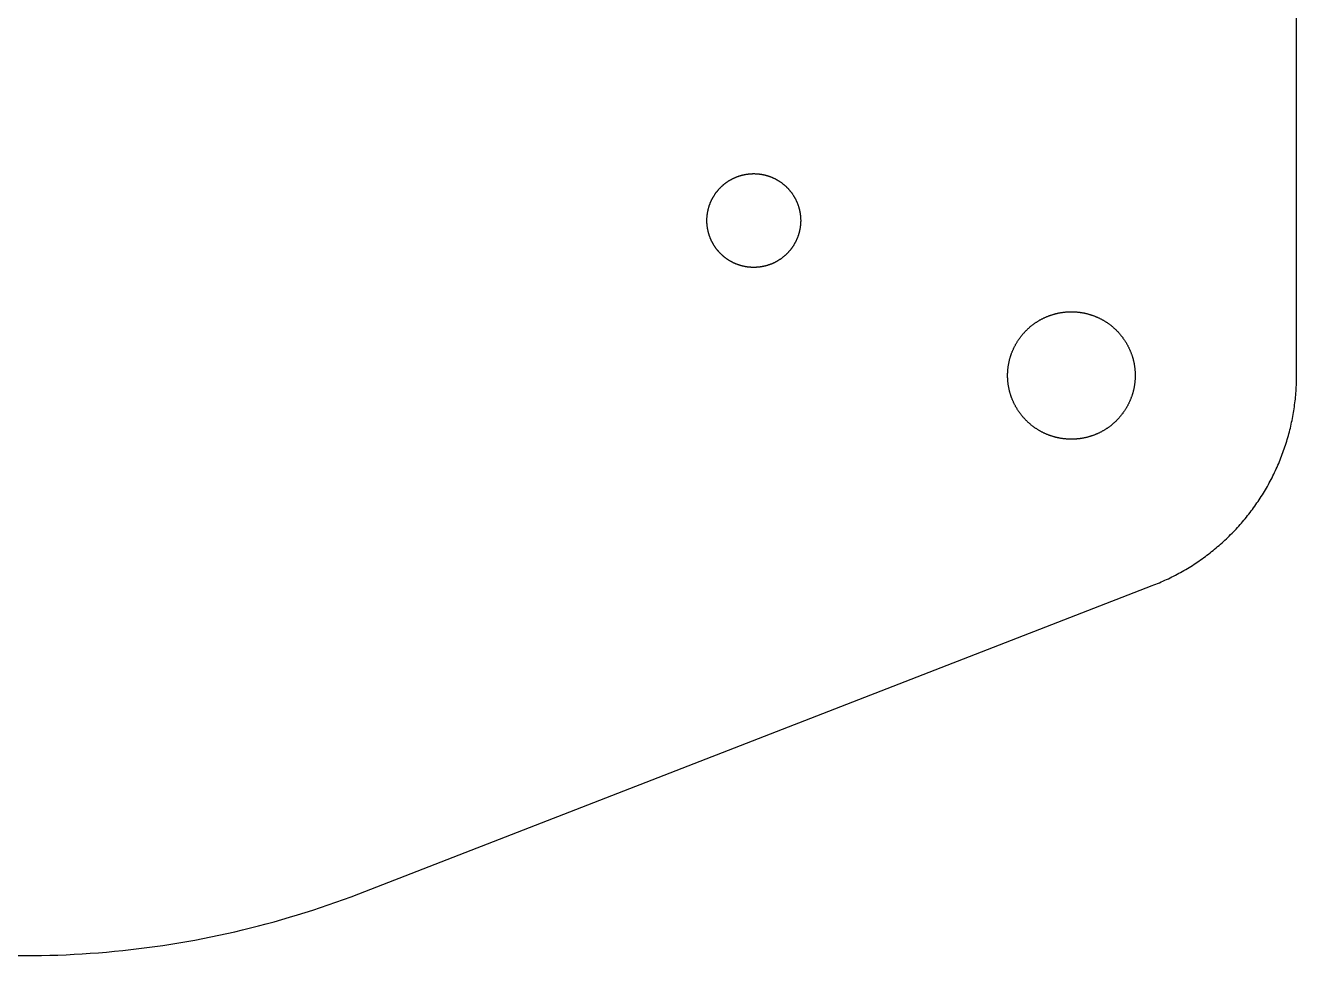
# Model space of a CAD drawing. Extents: x -85 to 85, y -62 to 62.
# Drawn here: x 0 to 84.7, y -62 to 0 of the extents above; entities that cross this region are included whole.
import ezdxf

# ---------------------------------------------------------------- set-up
doc = ezdxf.new("R2010")
doc.units = 0
doc.layers.get('0').update_dxf_attribs({"linetype": 'CONTINUOUS'})

msp = doc.modelspace()

# ---------------------------------------------------------------- linework, layer by layer
msp.add_lwpolyline([(-0.541, -61.9976), (0, -62), (0.541, -61.9976), (1.082, -61.9906), (1.623, -61.9788), (2.1638, -61.9622), (2.7044, -61.941), (3.2448, -61.915), (3.785, -61.8844), (4.3249, -61.849), (4.8645, -61.8089), (5.4037, -61.7641), (5.9424, -61.7146), (6.4808, -61.6604), (7.0186, -61.6015), (7.5559, -61.5379), (8.0926, -61.4696), (8.6287, -61.3966), (9.1642, -61.319), (9.6989, -61.2367), (10.233, -61.1497), (10.7662, -61.0581), (11.2986, -60.9618), (11.8302, -60.8609), (12.3608, -60.7553), (12.8905, -60.6452), (13.4193, -60.5304), (13.947, -60.4109), (14.4736, -60.2869), (14.9992, -60.1583), (15.5236, -60.0252), (16.0468, -59.8874), (16.5688, -59.7451), (17.0895, -59.5982), (17.609, -59.4468), (18.127, -59.2909), (18.6438, -59.1305), (19.1591, -58.9655), (19.6729, -58.7961), (20.1852, -58.6222), (20.696, -58.4438), (21.2052, -58.2609), (21.7129, -58.0737), (22.2188, -57.882), (75.0813, -37.3422), (75.2034, -37.2948), (75.325, -37.2462), (75.4462, -37.1967), (75.567, -37.146), (75.6873, -37.0943), (75.8071, -37.0416), (75.9265, -36.9878), (76.0454, -36.933), (76.1639, -36.8771), (76.2818, -36.8202), (76.3993, -36.7623), (76.5162, -36.7034), (76.6326, -36.6434), (76.7485, -36.5825), (76.8638, -36.5205), (76.9787, -36.4575), (77.0929, -36.3935), (77.2066, -36.3285), (77.3197, -36.2626), (77.4322, -36.1956), (77.5442, -36.1277), (77.6555, -36.0588), (77.7663, -35.9889), (77.8764, -35.918), (77.9859, -35.8463), (78.0948, -35.7735), (78.2031, -35.6998), (78.3106, -35.6252), (78.4176, -35.5496), (78.5239, -35.4731), (78.6295, -35.3957), (78.7344, -35.3173), (78.8386, -35.238), (78.9422, -35.1579), (79.045, -35.0768), (79.1471, -34.9948), (79.2485, -34.912), (79.3492, -34.8283), (79.4491, -34.7436), (79.5483, -34.6582), (79.6468, -34.5718), (79.7445, -34.4846), (79.8414, -34.3966), (79.9376, -34.3077), (80.033, -34.218), (80.1275, -34.1274), (80.2213, -34.0361), (80.3143, -33.9439), (80.4065, -33.8509), (80.4979, -33.7571), (80.5885, -33.6625), (80.6782, -33.5671), (80.7671, -33.4709), (80.8551, -33.374), (80.9423, -33.2763), (81.0287, -33.1779), (81.1141, -33.0787), (81.1987, -32.9787), (81.2825, -32.878), (81.3653, -32.7766), (81.4473, -32.6745), (81.5284, -32.5717), (81.6085, -32.4681), (81.6878, -32.3639), (81.7661, -32.259), (81.8436, -32.1534), (81.9201, -32.0471), (81.9956, -31.9402), (82.0703, -31.8326), (82.144, -31.7243), (82.2167, -31.6155), (82.2885, -31.5059), (82.3594, -31.3958), (82.4292, -31.2851), (82.4982, -31.1737), (82.5661, -31.0618), (82.633, -30.9492), (82.699, -30.8361), (82.764, -30.7224), (82.828, -30.6082), (82.891, -30.4934), (82.9529, -30.378), (83.0139, -30.2621), (83.0739, -30.1457), (83.1328, -30.0288), (83.1907, -29.9113), (83.2476, -29.7934), (83.3035, -29.675), (83.3583, -29.556), (83.4121, -29.4366), (83.4648, -29.3168), (83.5165, -29.1965), (83.5671, -29.0757), (83.6167, -28.9545), (83.6652, -28.8329), (83.7127, -28.7108), (83.7591, -28.5884), (83.8044, -28.4655), (83.8487, -28.3423), (83.8918, -28.2187), (83.9339, -28.0947), (83.9749, -27.9703), (84.0149, -27.8456), (84.0537, -27.7205), (84.0914, -27.5951), (84.1281, -27.4694), (84.1636, -27.3434), (84.1981, -27.2171), (84.2314, -27.0904), (84.2636, -26.9635), (84.2948, -26.8363), (84.3248, -26.7088), (84.3537, -26.5811), (84.3815, -26.4532), (84.4081, -26.325), (84.4337, -26.1965), (84.4581, -26.0679), (84.4814, -25.939), (84.5036, -25.81), (84.5246, -25.6807), (84.5445, -25.5513), (84.5633, -25.4217), (84.581, -25.292), (84.5975, -25.1621), (84.6129, -25.032), (84.6272, -24.9018), (84.6403, -24.7716), (84.6523, -24.6412), (84.6631, -24.5107), (84.6728, -24.3801), (84.6814, -24.2494), (84.6888, -24.1187), (84.6951, -23.9879), (84.7002, -23.857), (84.7042, -23.7261), (84.7071, -23.5952), (84.7088, -23.4643), (84.7094, -23.3333), (84.7094, 23.3333)])
for points in [[(48.5105, -16.1305), (48.4832, -16.1302), (48.456, -16.1296), (48.4287, -16.1288), (48.4015, -16.1277), (48.3742, -16.1264), (48.347, -16.1248), (48.3198, -16.123), (48.2926, -16.121), (48.2654, -16.1188), (48.2383, -16.1163), (48.2111, -16.1135), (48.184, -16.1106), (48.1569, -16.1074), (48.1299, -16.1039), (48.1029, -16.1002), (48.0759, -16.0963), (48.0489, -16.0922), (48.022, -16.0878), (47.9951, -16.0832), (47.9683, -16.0783), (47.9415, -16.0732), (47.9147, -16.0679), (47.888, -16.0624), (47.8614, -16.0566), (47.8348, -16.0506), (47.8083, -16.0443), (47.7818, -16.0378), (47.7553, -16.0311), (47.729, -16.0242), (47.7027, -16.017), (47.6764, -16.0096), (47.6502, -16.002), (47.6241, -15.9941), (47.5981, -15.986), (47.5721, -15.9777), (47.5462, -15.9692), (47.5204, -15.9604), (47.4946, -15.9514), (47.469, -15.9422), (47.4434, -15.9328), (47.4179, -15.9231), (47.3925, -15.9132), (47.3671, -15.9031), (47.3419, -15.8928), (47.3167, -15.8822), (47.2917, -15.8715), (47.2667, -15.8605), (47.2419, -15.8493), (47.2171, -15.8379), (47.1924, -15.8262), (47.1679, -15.8144), (47.1434, -15.8023), (47.1191, -15.7901), (47.0948, -15.7776), (47.0707, -15.7649), (47.0467, -15.752), (47.0227, -15.7388), (46.9989, -15.7255), (46.9753, -15.712), (46.9517, -15.6982), (46.9283, -15.6843), (46.905, -15.6702), (46.8818, -15.6558), (46.8587, -15.6413), (46.8358, -15.6265), (46.813, -15.6116), (46.7903, -15.5964), (46.7678, -15.5811), (46.7453, -15.5655), (46.7231, -15.5498), (46.7009, -15.5338), (46.679, -15.5177), (46.6571, -15.5014), (46.6354, -15.4849), (46.6138, -15.4682), (46.5924, -15.4513), (46.5711, -15.4342), (46.55, -15.417), (46.5291, -15.3995), (46.5082, -15.3819), (46.4876, -15.3641), (46.4671, -15.3461), (46.4467, -15.328), (46.4266, -15.3096), (46.4065, -15.2911), (46.3867, -15.2725), (46.367, -15.2536), (46.3474, -15.2346), (46.3281, -15.2154), (46.3089, -15.196), (46.2898, -15.1765), (46.271, -15.1568), (46.2523, -15.1369), (46.2338, -15.1169), (46.2154, -15.0967), (46.1973, -15.0763), (46.1793, -15.0558), (46.1615, -15.0352), (46.1439, -15.0144), (46.1264, -14.9934), (46.1092, -14.9723), (46.0921, -14.951), (46.0752, -14.9296), (46.0585, -14.908), (46.042, -14.8863), (46.0257, -14.8645), (46.0096, -14.8425), (45.9937, -14.8204), (45.9779, -14.7981), (45.9624, -14.7757), (45.947, -14.7531), (45.9319, -14.7305), (45.9169, -14.7077), (45.9022, -14.6847), (45.8876, -14.6617), (45.8733, -14.6385), (45.8591, -14.6152), (45.8452, -14.5917), (45.8314, -14.5682), (45.8179, -14.5445), (45.8046, -14.5207), (45.7915, -14.4968), (45.7786, -14.4728), (45.7659, -14.4486), (45.7534, -14.4244), (45.7411, -14.4), (45.729, -14.3756), (45.7172, -14.351), (45.7056, -14.3263), (45.6941, -14.3016), (45.6829, -14.2767), (45.672, -14.2517), (45.6612, -14.2267), (45.6506, -14.2015), (45.6403, -14.1763), (45.6302, -14.151), (45.6203, -14.1256), (45.6107, -14.1001), (45.6012, -14.0745), (45.592, -14.0488), (45.583, -14.0231), (45.5743, -13.9972), (45.5657, -13.9713), (45.5574, -13.9454), (45.5493, -13.9193), (45.5415, -13.8932), (45.5338, -13.867), (45.5264, -13.8408), (45.5193, -13.8145), (45.5123, -13.7881), (45.5056, -13.7617), (45.4991, -13.7352), (45.4929, -13.7086), (45.4868, -13.682), (45.4811, -13.6554), (45.4755, -13.6287), (45.4702, -13.6019), (45.4651, -13.5751), (45.4602, -13.5483), (45.4556, -13.5214), (45.4512, -13.4945), (45.4471, -13.4676), (45.4432, -13.4406), (45.4395, -13.4136), (45.4361, -13.3865), (45.4329, -13.3594), (45.4299, -13.3323), (45.4272, -13.3052), (45.4247, -13.278), (45.4224, -13.2508), (45.4204, -13.2236), (45.4186, -13.1964), (45.4171, -13.1692), (45.4157, -13.142), (45.4147, -13.1147), (45.4138, -13.0875), (45.4132, -13.0602), (45.4129, -13.0329), (45.4128, -13.0057), (45.4129, -12.9784), (45.4132, -12.9511), (45.4138, -12.9239), (45.4147, -12.8966), (45.4157, -12.8693), (45.4171, -12.8421), (45.4186, -12.8149), (45.4204, -12.7877), (45.4224, -12.7605), (45.4247, -12.7333), (45.4272, -12.7061), (45.4299, -12.679), (45.4329, -12.6519), (45.4361, -12.6248), (45.4395, -12.5978), (45.4432, -12.5707), (45.4471, -12.5438), (45.4512, -12.5168), (45.4556, -12.4899), (45.4602, -12.463), (45.4651, -12.4362), (45.4702, -12.4094), (45.4755, -12.3826), (45.4811, -12.3559), (45.4868, -12.3293), (45.4929, -12.3027), (45.4991, -12.2761), (45.5056, -12.2497), (45.5123, -12.2232), (45.5193, -12.1968), (45.5264, -12.1705), (45.5338, -12.1443), (45.5415, -12.1181), (45.5493, -12.092), (45.5574, -12.066), (45.5657, -12.04), (45.5743, -12.0141), (45.583, -11.9883), (45.592, -11.9625), (45.6012, -11.9368), (45.6107, -11.9113), (45.6203, -11.8858), (45.6302, -11.8603), (45.6403, -11.835), (45.6506, -11.8098), (45.6612, -11.7846), (45.672, -11.7596), (45.6829, -11.7346), (45.6941, -11.7097), (45.7056, -11.685), (45.7172, -11.6603), (45.729, -11.6357), (45.7411, -11.6113), (45.7534, -11.5869), (45.7659, -11.5627), (45.7786, -11.5386), (45.7915, -11.5145), (45.8046, -11.4906), (45.8179, -11.4668), (45.8314, -11.4432), (45.8452, -11.4196), (45.8591, -11.3962), (45.8733, -11.3728), (45.8876, -11.3497), (45.9022, -11.3266), (45.9169, -11.3037), (45.9319, -11.2809), (45.947, -11.2582), (45.9624, -11.2356), (45.9779, -11.2132), (45.9937, -11.191), (46.0096, -11.1688), (46.0257, -11.1468), (46.042, -11.125), (46.0585, -11.1033), (46.0752, -11.0817), (46.0921, -11.0603), (46.1092, -11.039), (46.1264, -11.0179), (46.1439, -10.9969), (46.1615, -10.9761), (46.1793, -10.9555), (46.1973, -10.935), (46.2154, -10.9146), (46.2338, -10.8944), (46.2523, -10.8744), (46.271, -10.8545), (46.2898, -10.8348), (46.3089, -10.8153), (46.3281, -10.7959), (46.3474, -10.7767), (46.367, -10.7577), (46.3867, -10.7389), (46.4065, -10.7202), (46.4266, -10.7017), (46.4467, -10.6833), (46.4671, -10.6652), (46.4876, -10.6472), (46.5082, -10.6294), (46.5291, -10.6118), (46.55, -10.5943), (46.5711, -10.5771), (46.5924, -10.56), (46.6138, -10.5431), (46.6354, -10.5264), (46.6571, -10.5099), (46.679, -10.4936), (46.7009, -10.4775), (46.7231, -10.4615), (46.7453, -10.4458), (46.7678, -10.4303), (46.7903, -10.4149), (46.813, -10.3998), (46.8358, -10.3848), (46.8587, -10.3701), (46.8818, -10.3555), (46.905, -10.3412), (46.9283, -10.327), (46.9517, -10.3131), (46.9753, -10.2993), (46.9989, -10.2858), (47.0227, -10.2725), (47.0467, -10.2594), (47.0707, -10.2464), (47.0948, -10.2337), (47.1191, -10.2213), (47.1434, -10.209), (47.1679, -10.1969), (47.1924, -10.1851), (47.2171, -10.1734), (47.2419, -10.162), (47.2667, -10.1508), (47.2917, -10.1398), (47.3167, -10.1291), (47.3419, -10.1185), (47.3671, -10.1082), (47.3925, -10.0981), (47.4179, -10.0882), (47.4434, -10.0786), (47.469, -10.0691), (47.4946, -10.0599), (47.5204, -10.0509), (47.5462, -10.0421), (47.5721, -10.0336), (47.5981, -10.0253), (47.6241, -10.0172), (47.6502, -10.0093), (47.6764, -10.0017), (47.7027, -9.9943), (47.729, -9.9871), (47.7553, -9.9802), (47.7818, -9.9735), (47.8083, -9.967), (47.8348, -9.9608), (47.8614, -9.9547), (47.888, -9.9489), (47.9147, -9.9434), (47.9415, -9.9381), (47.9683, -9.933), (47.9951, -9.9281), (48.022, -9.9235), (48.0489, -9.9191), (48.0759, -9.915), (48.1029, -9.9111), (48.1299, -9.9074), (48.1569, -9.904), (48.184, -9.9007), (48.2111, -9.8978), (48.2383, -9.895), (48.2654, -9.8925), (48.2926, -9.8903), (48.3198, -9.8883), (48.347, -9.8865), (48.3742, -9.8849), (48.4015, -9.8836), (48.4287, -9.8826), (48.456, -9.8817), (48.4832, -9.8811), (48.5105, -9.8808), (48.5378, -9.8807), (48.565, -9.8808), (48.5923, -9.8811), (48.6196, -9.8817), (48.6468, -9.8826), (48.6741, -9.8836), (48.7013, -9.8849), (48.7285, -9.8865), (48.7558, -9.8883), (48.783, -9.8903), (48.8101, -9.8925), (48.8373, -9.895), (48.8644, -9.8978), (48.8915, -9.9007), (48.9186, -9.904), (48.9457, -9.9074), (48.9727, -9.9111), (48.9997, -9.915), (49.0266, -9.9191), (49.0535, -9.9235), (49.0804, -9.9281), (49.1073, -9.933), (49.1341, -9.9381), (49.1608, -9.9434), (49.1875, -9.9489), (49.2141, -9.9547), (49.2407, -9.9608), (49.2673, -9.967), (49.2938, -9.9735), (49.3202, -9.9802), (49.3466, -9.9871), (49.3729, -9.9943), (49.3991, -10.0017), (49.4253, -10.0093), (49.4514, -10.0172), (49.4775, -10.0253), (49.5035, -10.0336), (49.5293, -10.0421), (49.5552, -10.0509), (49.5809, -10.0599), (49.6066, -10.0691), (49.6322, -10.0786), (49.6577, -10.0882), (49.6831, -10.0981), (49.7084, -10.1082), (49.7337, -10.1185), (49.7588, -10.1291), (49.7839, -10.1398), (49.8088, -10.1508), (49.8337, -10.162), (49.8585, -10.1734), (49.8831, -10.1851), (49.9077, -10.1969), (49.9321, -10.209), (49.9565, -10.2213), (49.9807, -10.2337), (50.0049, -10.2464), (50.0289, -10.2594), (50.0528, -10.2725), (50.0766, -10.2858), (50.1003, -10.2993), (50.1238, -10.3131), (50.1473, -10.327), (50.1706, -10.3412), (50.1938, -10.3555), (50.2168, -10.3701), (50.2398, -10.3848), (50.2626, -10.3998), (50.2853, -10.4149), (50.3078, -10.4303), (50.3302, -10.4458), (50.3525, -10.4615), (50.3746, -10.4775), (50.3966, -10.4936), (50.4184, -10.5099), (50.4402, -10.5264), (50.4617, -10.5431), (50.4831, -10.56), (50.5044, -10.5771), (50.5255, -10.5943), (50.5465, -10.6118), (50.5673, -10.6294), (50.588, -10.6472), (50.6085, -10.6652), (50.6288, -10.6833), (50.649, -10.7017), (50.669, -10.7202), (50.6889, -10.7389), (50.7086, -10.7577), (50.7281, -10.7767), (50.7475, -10.7959), (50.7667, -10.8153), (50.7857, -10.8348), (50.8046, -10.8545), (50.8233, -10.8744), (50.8418, -10.8944), (50.8601, -10.9146), (50.8783, -10.935), (50.8962, -10.9555), (50.914, -10.9761), (50.9317, -10.9969), (50.9491, -11.0179), (50.9664, -11.039), (50.9834, -11.0603), (51.0003, -11.0817), (51.017, -11.1033), (51.0335, -11.125), (51.0498, -11.1468), (51.066, -11.1688), (51.0819, -11.191), (51.0976, -11.2132), (51.1132, -11.2356), (51.1285, -11.2582), (51.1437, -11.2809), (51.1586, -11.3037), (51.1734, -11.3266), (51.1879, -11.3497), (51.2023, -11.3728), (51.2164, -11.3962), (51.2304, -11.4196), (51.2441, -11.4432), (51.2576, -11.4668), (51.271, -11.4906), (51.2841, -11.5145), (51.297, -11.5386), (51.3097, -11.5627), (51.3222, -11.5869), (51.3344, -11.6113), (51.3465, -11.6357), (51.3584, -11.6603), (51.37, -11.685), (51.3814, -11.7097), (51.3926, -11.7346), (51.4036, -11.7596), (51.4144, -11.7846), (51.4249, -11.8098), (51.4352, -11.835), (51.4453, -11.8603), (51.4552, -11.8858), (51.4649, -11.9113), (51.4743, -11.9368), (51.4835, -11.9625), (51.4925, -11.9883), (51.5013, -12.0141), (51.5098, -12.04), (51.5181, -12.066), (51.5262, -12.092), (51.5341, -12.1181), (51.5417, -12.1443), (51.5491, -12.1705), (51.5563, -12.1968), (51.5632, -12.2232), (51.5699, -12.2497), (51.5764, -12.2761), (51.5827, -12.3027), (51.5887, -12.3293), (51.5945, -12.3559), (51.6, -12.3826), (51.6054, -12.4094), (51.6104, -12.4362), (51.6153, -12.463), (51.6199, -12.4899), (51.6243, -12.5168), (51.6284, -12.5438), (51.6324, -12.5707), (51.636, -12.5978), (51.6395, -12.6248), (51.6427, -12.6519), (51.6457, -12.679), (51.6484, -12.7061), (51.6509, -12.7333), (51.6531, -12.7605), (51.6552, -12.7877), (51.6569, -12.8149), (51.6585, -12.8421), (51.6598, -12.8693), (51.6609, -12.8966), (51.6617, -12.9239), (51.6623, -12.9511), (51.6627, -12.9784), (51.6628, -13.0057), (51.6627, -13.0329), (51.6623, -13.0602), (51.6617, -13.0875), (51.6609, -13.1147), (51.6598, -13.142), (51.6585, -13.1692), (51.6569, -13.1964), (51.6552, -13.2236), (51.6531, -13.2508), (51.6509, -13.278), (51.6484, -13.3052), (51.6457, -13.3323), (51.6427, -13.3594), (51.6395, -13.3865), (51.636, -13.4136), (51.6324, -13.4406), (51.6284, -13.4676), (51.6243, -13.4945), (51.6199, -13.5214), (51.6153, -13.5483), (51.6104, -13.5751), (51.6054, -13.6019), (51.6, -13.6287), (51.5945, -13.6554), (51.5887, -13.682), (51.5827, -13.7086), (51.5764, -13.7352), (51.5699, -13.7617), (51.5632, -13.7881), (51.5563, -13.8145), (51.5491, -13.8408), (51.5417, -13.867), (51.5341, -13.8932), (51.5262, -13.9193), (51.5181, -13.9454), (51.5098, -13.9713), (51.5013, -13.9972), (51.4925, -14.0231), (51.4835, -14.0488), (51.4743, -14.0745), (51.4649, -14.1001), (51.4552, -14.1256), (51.4453, -14.151), (51.4352, -14.1763), (51.4249, -14.2015), (51.4144, -14.2267), (51.4036, -14.2517), (51.3926, -14.2767), (51.3814, -14.3016), (51.37, -14.3263), (51.3584, -14.351), (51.3465, -14.3756), (51.3344, -14.4), (51.3222, -14.4244), (51.3097, -14.4486), (51.297, -14.4728), (51.2841, -14.4968), (51.271, -14.5207), (51.2576, -14.5445), (51.2441, -14.5682), (51.2304, -14.5917), (51.2164, -14.6152), (51.2023, -14.6385), (51.1879, -14.6617), (51.1734, -14.6847), (51.1586, -14.7077), (51.1437, -14.7305), (51.1285, -14.7531), (51.1132, -14.7757), (51.0976, -14.7981), (51.0819, -14.8204), (51.066, -14.8425), (51.0498, -14.8645), (51.0335, -14.8863), (51.017, -14.908), (51.0003, -14.9296), (50.9834, -14.951), (50.9664, -14.9723), (50.9491, -14.9934), (50.9317, -15.0144), (50.914, -15.0352), (50.8962, -15.0558), (50.8783, -15.0763), (50.8601, -15.0967), (50.8418, -15.1169), (50.8233, -15.1369), (50.8046, -15.1568), (50.7857, -15.1765), (50.7667, -15.196), (50.7475, -15.2154), (50.7281, -15.2346), (50.7086, -15.2536), (50.6889, -15.2725), (50.669, -15.2911), (50.649, -15.3096), (50.6288, -15.328), (50.6085, -15.3461), (50.588, -15.3641), (50.5673, -15.3819), (50.5465, -15.3995), (50.5255, -15.417), (50.5044, -15.4342), (50.4831, -15.4513), (50.4617, -15.4682), (50.4402, -15.4849), (50.4184, -15.5014), (50.3966, -15.5177), (50.3746, -15.5338), (50.3525, -15.5498), (50.3302, -15.5655), (50.3078, -15.5811), (50.2853, -15.5964), (50.2626, -15.6116), (50.2398, -15.6265), (50.2168, -15.6413), (50.1938, -15.6558), (50.1706, -15.6702), (50.1473, -15.6843), (50.1238, -15.6982), (50.1003, -15.712), (50.0766, -15.7255), (50.0528, -15.7388), (50.0289, -15.752), (50.0049, -15.7649), (49.9807, -15.7776), (49.9565, -15.7901), (49.9321, -15.8023), (49.9077, -15.8144), (49.8831, -15.8262), (49.8585, -15.8379), (49.8337, -15.8493), (49.8088, -15.8605), (49.7839, -15.8715), (49.7588, -15.8822), (49.7337, -15.8928), (49.7084, -15.9031), (49.6831, -15.9132), (49.6577, -15.9231), (49.6322, -15.9328), (49.6066, -15.9422), (49.5809, -15.9514), (49.5552, -15.9604), (49.5293, -15.9692), (49.5035, -15.9777), (49.4775, -15.986), (49.4514, -15.9941), (49.4253, -16.002), (49.3991, -16.0096), (49.3729, -16.017), (49.3466, -16.0242), (49.3202, -16.0311), (49.2938, -16.0378), (49.2673, -16.0443), (49.2407, -16.0506), (49.2141, -16.0566), (49.1875, -16.0624), (49.1608, -16.0679), (49.1341, -16.0732), (49.1073, -16.0783), (49.0804, -16.0832), (49.0535, -16.0878), (49.0266, -16.0922), (48.9997, -16.0963), (48.9727, -16.1002), (48.9457, -16.1039), (48.9186, -16.1074), (48.8915, -16.1106), (48.8644, -16.1135), (48.8373, -16.1163), (48.8101, -16.1188), (48.783, -16.121), (48.7558, -16.123), (48.7285, -16.1248), (48.7013, -16.1264), (48.6741, -16.1277), (48.6468, -16.1288), (48.6196, -16.1296), (48.5923, -16.1302), (48.565, -16.1305), (48.5378, -16.1307)], [(69.6667, -27.5832), (69.6296, -27.5827), (69.5926, -27.5819), (69.5555, -27.5807), (69.5184, -27.5793), (69.4814, -27.5775), (69.4444, -27.5754), (69.4074, -27.573), (69.3704, -27.5702), (69.3334, -27.5672), (69.2965, -27.5638), (69.2596, -27.5601), (69.2227, -27.556), (69.1859, -27.5517), (69.1491, -27.547), (69.1123, -27.542), (69.0756, -27.5367), (69.039, -27.531), (69.0024, -27.525), (68.9658, -27.5188), (68.9293, -27.5122), (68.8929, -27.5052), (68.8565, -27.498), (68.8202, -27.4905), (68.7839, -27.4826), (68.7478, -27.4744), (68.7117, -27.4659), (68.6756, -27.4571), (68.6397, -27.448), (68.6038, -27.4385), (68.5681, -27.4288), (68.5324, -27.4187), (68.4968, -27.4083), (68.4612, -27.3976), (68.4258, -27.3866), (68.3905, -27.3753), (68.3553, -27.3637), (68.3202, -27.3518), (68.2851, -27.3396), (68.2502, -27.327), (68.2154, -27.3142), (68.1808, -27.3011), (68.1462, -27.2876), (68.1117, -27.2739), (68.0774, -27.2598), (68.0432, -27.2455), (68.0091, -27.2308), (67.9752, -27.2159), (67.9414, -27.2007), (67.9077, -27.1851), (67.8741, -27.1693), (67.8407, -27.1532), (67.8075, -27.1368), (67.7744, -27.1201), (67.7414, -27.1031), (67.7086, -27.0859), (67.6759, -27.0683), (67.6434, -27.0505), (67.611, -27.0323), (67.5788, -27.0139), (67.5468, -26.9953), (67.5149, -26.9763), (67.4832, -26.9571), (67.4517, -26.9375), (67.4203, -26.9177), (67.3891, -26.8977), (67.3581, -26.8773), (67.3272, -26.8567), (67.2966, -26.8359), (67.2661, -26.8147), (67.2358, -26.7933), (67.2057, -26.7717), (67.1758, -26.7497), (67.1461, -26.7275), (67.1166, -26.7051), (67.0873, -26.6824), (67.0581, -26.6594), (67.0292, -26.6362), (67.0005, -26.6127), (66.972, -26.589), (66.9437, -26.5651), (66.9156, -26.5408), (66.8877, -26.5164), (66.86, -26.4917), (66.8326, -26.4668), (66.8053, -26.4416), (66.7783, -26.4162), (66.7515, -26.3905), (66.725, -26.3646), (66.6986, -26.3385), (66.6725, -26.3122), (66.6466, -26.2856), (66.621, -26.2588), (66.5956, -26.2318), (66.5704, -26.2046), (66.5455, -26.1771), (66.5208, -26.1495), (66.4963, -26.1216), (66.4721, -26.0935), (66.4481, -26.0652), (66.4244, -26.0367), (66.4009, -26.0079), (66.3777, -25.979), (66.3548, -25.9499), (66.3321, -25.9206), (66.3096, -25.891), (66.2874, -25.8613), (66.2655, -25.8314), (66.2438, -25.8013), (66.2224, -25.771), (66.2013, -25.7406), (66.1804, -25.7099), (66.1598, -25.6791), (66.1395, -25.648), (66.1194, -25.6169), (66.0996, -25.5855), (66.0801, -25.554), (66.0609, -25.5222), (66.0419, -25.4904), (66.0232, -25.4583), (66.0048, -25.4261), (65.9867, -25.3938), (65.9688, -25.3613), (65.9513, -25.3286), (65.934, -25.2958), (65.917, -25.2628), (65.9003, -25.2297), (65.8839, -25.1964), (65.8678, -25.163), (65.852, -25.1295), (65.8365, -25.0958), (65.8212, -25.062), (65.8063, -25.028), (65.7917, -24.9939), (65.7773, -24.9597), (65.7633, -24.9254), (65.7495, -24.891), (65.7361, -24.8564), (65.723, -24.8217), (65.7101, -24.7869), (65.6976, -24.752), (65.6854, -24.717), (65.6734, -24.6819), (65.6618, -24.6467), (65.6505, -24.6113), (65.6395, -24.5759), (65.6288, -24.5404), (65.6185, -24.5048), (65.6084, -24.4691), (65.5986, -24.4333), (65.5892, -24.3974), (65.5801, -24.3615), (65.5712, -24.3255), (65.5627, -24.2894), (65.5546, -24.2532), (65.5467, -24.217), (65.5391, -24.1806), (65.5319, -24.1443), (65.525, -24.1078), (65.5184, -24.0713), (65.5121, -24.0348), (65.5061, -23.9982), (65.5005, -23.9615), (65.4952, -23.9248), (65.4902, -23.8881), (65.4855, -23.8513), (65.4811, -23.8144), (65.4771, -23.7776), (65.4734, -23.7407), (65.47, -23.7037), (65.4669, -23.6668), (65.4642, -23.6298), (65.4617, -23.5928), (65.4596, -23.5558), (65.4579, -23.5187), (65.4564, -23.4817), (65.4553, -23.4446), (65.4545, -23.4075), (65.454, -23.3704), (65.4538, -23.3333), (65.454, -23.2962), (65.4545, -23.2592), (65.4553, -23.2221), (65.4564, -23.185), (65.4579, -23.148), (65.4596, -23.1109), (65.4617, -23.0739), (65.4642, -23.0369), (65.4669, -22.9999), (65.47, -22.9629), (65.4734, -22.926), (65.4771, -22.8891), (65.4811, -22.8522), (65.4855, -22.8154), (65.4902, -22.7786), (65.4952, -22.7418), (65.5005, -22.7051), (65.5061, -22.6685), (65.5121, -22.6319), (65.5184, -22.5953), (65.525, -22.5588), (65.5319, -22.5224), (65.5391, -22.486), (65.5467, -22.4497), (65.5546, -22.4135), (65.5627, -22.3773), (65.5712, -22.3412), (65.5801, -22.3052), (65.5892, -22.2692), (65.5986, -22.2334), (65.6084, -22.1976), (65.6185, -22.1619), (65.6288, -22.1263), (65.6395, -22.0908), (65.6505, -22.0553), (65.6618, -22.02), (65.6734, -21.9848), (65.6854, -21.9497), (65.6976, -21.9147), (65.7101, -21.8797), (65.723, -21.845), (65.7361, -21.8103), (65.7495, -21.7757), (65.7633, -21.7413), (65.7773, -21.7069), (65.7917, -21.6727), (65.8063, -21.6386), (65.8212, -21.6047), (65.8365, -21.5709), (65.852, -21.5372), (65.8678, -21.5037), (65.8839, -21.4703), (65.9003, -21.437), (65.917, -21.4039), (65.934, -21.3709), (65.9513, -21.3381), (65.9688, -21.3054), (65.9867, -21.2729), (66.0048, -21.2405), (66.0232, -21.2083), (66.0419, -21.1763), (66.0609, -21.1444), (66.0801, -21.1127), (66.0996, -21.0812), (66.1194, -21.0498), (66.1395, -21.0186), (66.1598, -20.9876), (66.1804, -20.9568), (66.2013, -20.9261), (66.2224, -20.8956), (66.2438, -20.8653), (66.2655, -20.8352), (66.2874, -20.8053), (66.3096, -20.7756), (66.3321, -20.7461), (66.3548, -20.7168), (66.3777, -20.6876), (66.4009, -20.6587), (66.4244, -20.63), (66.4481, -20.6015), (66.4721, -20.5732), (66.4963, -20.5451), (66.5208, -20.5172), (66.5455, -20.4895), (66.5704, -20.4621), (66.5956, -20.4348), (66.621, -20.4078), (66.6466, -20.381), (66.6725, -20.3545), (66.6986, -20.3281), (66.725, -20.302), (66.7515, -20.2761), (66.7783, -20.2505), (66.8053, -20.2251), (66.8326, -20.1999), (66.86, -20.175), (66.8877, -20.1503), (66.9156, -20.1258), (66.9437, -20.1016), (66.972, -20.0776), (67.0005, -20.0539), (67.0292, -20.0305), (67.0581, -20.0072), (67.0873, -19.9843), (67.1166, -19.9616), (67.1461, -19.9391), (67.1758, -19.9169), (67.2057, -19.895), (67.2358, -19.8733), (67.2661, -19.8519), (67.2966, -19.8308), (67.3272, -19.8099), (67.3581, -19.7893), (67.3891, -19.769), (67.4203, -19.7489), (67.4517, -19.7291), (67.4832, -19.7096), (67.5149, -19.6904), (67.5468, -19.6714), (67.5788, -19.6527), (67.611, -19.6343), (67.6434, -19.6162), (67.6759, -19.5984), (67.7086, -19.5808), (67.7414, -19.5635), (67.7744, -19.5466), (67.8075, -19.5299), (67.8407, -19.5135), (67.8741, -19.4973), (67.9077, -19.4815), (67.9414, -19.466), (67.9752, -19.4508), (68.0091, -19.4358), (68.0432, -19.4212), (68.0774, -19.4068), (68.1117, -19.3928), (68.1462, -19.3791), (68.1808, -19.3656), (68.2154, -19.3525), (68.2502, -19.3396), (68.2851, -19.3271), (68.3202, -19.3149), (68.3553, -19.303), (68.3905, -19.2913), (68.4258, -19.28), (68.4612, -19.269), (68.4968, -19.2583), (68.5324, -19.248), (68.5681, -19.2379), (68.6038, -19.2281), (68.6397, -19.2187), (68.6756, -19.2096), (68.7117, -19.2008), (68.7478, -19.1923), (68.7839, -19.1841), (68.8202, -19.1762), (68.8565, -19.1687), (68.8929, -19.1614), (68.9293, -19.1545), (68.9658, -19.1479), (69.0024, -19.1416), (69.039, -19.1357), (69.0756, -19.13), (69.1123, -19.1247), (69.1491, -19.1197), (69.1859, -19.115), (69.2227, -19.1107), (69.2596, -19.1066), (69.2965, -19.1029), (69.3334, -19.0995), (69.3704, -19.0964), (69.4074, -19.0937), (69.4444, -19.0913), (69.4814, -19.0892), (69.5184, -19.0874), (69.5555, -19.0859), (69.5926, -19.0848), (69.6296, -19.084), (69.6667, -19.0835), (69.7038, -19.0833), (69.7409, -19.0835), (69.778, -19.084), (69.8151, -19.0848), (69.8521, -19.0859), (69.8892, -19.0874), (69.9262, -19.0892), (69.9633, -19.0913), (70.0003, -19.0937), (70.0373, -19.0964), (70.0742, -19.0995), (70.1112, -19.1029), (70.1481, -19.1066), (70.1849, -19.1107), (70.2218, -19.115), (70.2586, -19.1197), (70.2953, -19.1247), (70.332, -19.13), (70.3687, -19.1357), (70.4053, -19.1416), (70.4418, -19.1479), (70.4783, -19.1545), (70.5148, -19.1614), (70.5511, -19.1687), (70.5874, -19.1762), (70.6237, -19.1841), (70.6599, -19.1923), (70.696, -19.2008), (70.732, -19.2096), (70.7679, -19.2187), (70.8038, -19.2281), (70.8396, -19.2379), (70.8753, -19.248), (70.9109, -19.2583), (70.9464, -19.269), (70.9818, -19.28), (71.0171, -19.2913), (71.0524, -19.303), (71.0875, -19.3149), (71.1225, -19.3271), (71.1574, -19.3396), (71.1922, -19.3525), (71.2269, -19.3656), (71.2614, -19.3791), (71.2959, -19.3928), (71.3302, -19.4068), (71.3644, -19.4212), (71.3985, -19.4358), (71.4324, -19.4508), (71.4663, -19.466), (71.4999, -19.4815), (71.5335, -19.4973), (71.5669, -19.5135), (71.6002, -19.5299), (71.6333, -19.5466), (71.6662, -19.5635), (71.6991, -19.5808), (71.7317, -19.5984), (71.7643, -19.6162), (71.7966, -19.6343), (71.8288, -19.6527), (71.8609, -19.6714), (71.8927, -19.6904), (71.9244, -19.7096), (71.956, -19.7291), (71.9873, -19.7489), (72.0185, -19.769), (72.0495, -19.7893), (72.0804, -19.8099), (72.111, -19.8308), (72.1415, -19.8519), (72.1718, -19.8733), (72.2019, -19.895), (72.2318, -19.9169), (72.2615, -19.9391), (72.2911, -19.9616), (72.3204, -19.9843), (72.3495, -20.0072), (72.3784, -20.0305), (72.4071, -20.0539), (72.4357, -20.0776), (72.464, -20.1016), (72.4921, -20.1258), (72.52, -20.1503), (72.5476, -20.175), (72.5751, -20.1999), (72.6023, -20.2251), (72.6293, -20.2505), (72.6561, -20.2761), (72.6827, -20.302), (72.709, -20.3281), (72.7351, -20.3545), (72.761, -20.381), (72.7867, -20.4078), (72.8121, -20.4348), (72.8372, -20.4621), (72.8622, -20.4895), (72.8869, -20.5172), (72.9113, -20.5451), (72.9355, -20.5732), (72.9595, -20.6015), (72.9832, -20.63), (73.0067, -20.6587), (73.0299, -20.6876), (73.0529, -20.7168), (73.0756, -20.7461), (73.098, -20.7756), (73.1202, -20.8053), (73.1421, -20.8352), (73.1638, -20.8653), (73.1852, -20.8956), (73.2064, -20.9261), (73.2272, -20.9568), (73.2478, -20.9876), (73.2682, -21.0186), (73.2882, -21.0498), (73.308, -21.0812), (73.3275, -21.1127), (73.3468, -21.1444), (73.3657, -21.1763), (73.3844, -21.2083), (73.4028, -21.2405), (73.4209, -21.2729), (73.4388, -21.3054), (73.4563, -21.3381), (73.4736, -21.3709), (73.4906, -21.4039), (73.5073, -21.437), (73.5237, -21.4703), (73.5398, -21.5037), (73.5556, -21.5372), (73.5712, -21.5709), (73.5864, -21.6047), (73.6013, -21.6386), (73.616, -21.6727), (73.6303, -21.7069), (73.6443, -21.7413), (73.6581, -21.7757), (73.6715, -21.8103), (73.6847, -21.845), (73.6975, -21.8797), (73.71, -21.9147), (73.7223, -21.9497), (73.7342, -21.9848), (73.7458, -22.02), (73.7571, -22.0553), (73.7681, -22.0908), (73.7788, -22.1263), (73.7892, -22.1619), (73.7992, -22.1976), (73.809, -22.2334), (73.8184, -22.2692), (73.8276, -22.3052), (73.8364, -22.3412), (73.8449, -22.3773), (73.8531, -22.4135), (73.8609, -22.4497), (73.8685, -22.486), (73.8757, -22.5224), (73.8826, -22.5588), (73.8892, -22.5953), (73.8955, -22.6319), (73.9015, -22.6685), (73.9071, -22.7051), (73.9125, -22.7418), (73.9175, -22.7786), (73.9221, -22.8154), (73.9265, -22.8522), (73.9305, -22.8891), (73.9342, -22.926), (73.9376, -22.9629), (73.9407, -22.9999), (73.9435, -23.0369), (73.9459, -23.0739), (73.948, -23.1109), (73.9498, -23.148), (73.9512, -23.185), (73.9524, -23.2221), (73.9532, -23.2592), (73.9537, -23.2962), (73.9538, -23.3333), (73.9537, -23.3704), (73.9532, -23.4075), (73.9524, -23.4446), (73.9512, -23.4817), (73.9498, -23.5187), (73.948, -23.5558), (73.9459, -23.5928), (73.9435, -23.6298), (73.9407, -23.6668), (73.9376, -23.7037), (73.9342, -23.7407), (73.9305, -23.7776), (73.9265, -23.8144), (73.9221, -23.8513), (73.9175, -23.8881), (73.9125, -23.9248), (73.9071, -23.9615), (73.9015, -23.9982), (73.8955, -24.0348), (73.8892, -24.0713), (73.8826, -24.1078), (73.8757, -24.1443), (73.8685, -24.1806), (73.8609, -24.217), (73.8531, -24.2532), (73.8449, -24.2894), (73.8364, -24.3255), (73.8276, -24.3615), (73.8184, -24.3974), (73.809, -24.4333), (73.7992, -24.4691), (73.7892, -24.5048), (73.7788, -24.5404), (73.7681, -24.5759), (73.7571, -24.6113), (73.7458, -24.6467), (73.7342, -24.6819), (73.7223, -24.717), (73.71, -24.752), (73.6975, -24.7869), (73.6847, -24.8217), (73.6715, -24.8564), (73.6581, -24.891), (73.6443, -24.9254), (73.6303, -24.9597), (73.616, -24.9939), (73.6013, -25.028), (73.5864, -25.062), (73.5712, -25.0958), (73.5556, -25.1295), (73.5398, -25.163), (73.5237, -25.1964), (73.5073, -25.2297), (73.4906, -25.2628), (73.4736, -25.2958), (73.4563, -25.3286), (73.4388, -25.3613), (73.4209, -25.3938), (73.4028, -25.4261), (73.3844, -25.4583), (73.3657, -25.4904), (73.3468, -25.5222), (73.3275, -25.554), (73.308, -25.5855), (73.2882, -25.6169), (73.2682, -25.648), (73.2478, -25.6791), (73.2272, -25.7099), (73.2064, -25.7406), (73.1852, -25.771), (73.1638, -25.8013), (73.1421, -25.8314), (73.1202, -25.8613), (73.098, -25.891), (73.0756, -25.9206), (73.0529, -25.9499), (73.0299, -25.979), (73.0067, -26.0079), (72.9832, -26.0367), (72.9595, -26.0652), (72.9355, -26.0935), (72.9113, -26.1216), (72.8869, -26.1495), (72.8622, -26.1771), (72.8372, -26.2046), (72.8121, -26.2318), (72.7867, -26.2588), (72.761, -26.2856), (72.7351, -26.3122), (72.709, -26.3385), (72.6827, -26.3646), (72.6561, -26.3905), (72.6293, -26.4162), (72.6023, -26.4416), (72.5751, -26.4668), (72.5476, -26.4917), (72.52, -26.5164), (72.4921, -26.5408), (72.464, -26.5651), (72.4357, -26.589), (72.4071, -26.6127), (72.3784, -26.6362), (72.3495, -26.6594), (72.3204, -26.6824), (72.2911, -26.7051), (72.2615, -26.7275), (72.2318, -26.7497), (72.2019, -26.7717), (72.1718, -26.7933), (72.1415, -26.8147), (72.111, -26.8359), (72.0804, -26.8567), (72.0495, -26.8773), (72.0185, -26.8977), (71.9873, -26.9177), (71.956, -26.9375), (71.9244, -26.9571), (71.8927, -26.9763), (71.8609, -26.9953), (71.8288, -27.0139), (71.7966, -27.0323), (71.7643, -27.0505), (71.7317, -27.0683), (71.6991, -27.0859), (71.6662, -27.1031), (71.6333, -27.1201), (71.6002, -27.1368), (71.5669, -27.1532), (71.5335, -27.1693), (71.4999, -27.1851), (71.4663, -27.2007), (71.4324, -27.2159), (71.3985, -27.2308), (71.3644, -27.2455), (71.3302, -27.2598), (71.2959, -27.2739), (71.2614, -27.2876), (71.2269, -27.3011), (71.1922, -27.3142), (71.1574, -27.327), (71.1225, -27.3396), (71.0875, -27.3518), (71.0524, -27.3637), (71.0171, -27.3753), (70.9818, -27.3866), (70.9464, -27.3976), (70.9109, -27.4083), (70.8753, -27.4187), (70.8396, -27.4288), (70.8038, -27.4385), (70.7679, -27.448), (70.732, -27.4571), (70.696, -27.4659), (70.6599, -27.4744), (70.6237, -27.4826), (70.5874, -27.4905), (70.5511, -27.498), (70.5148, -27.5052), (70.4783, -27.5122), (70.4418, -27.5188), (70.4053, -27.525), (70.3687, -27.531), (70.332, -27.5367), (70.2953, -27.542), (70.2586, -27.547), (70.2218, -27.5517), (70.1849, -27.556), (70.1481, -27.5601), (70.1112, -27.5638), (70.0742, -27.5672), (70.0373, -27.5702), (70.0003, -27.573), (69.9633, -27.5754), (69.9262, -27.5775), (69.8892, -27.5793), (69.8521, -27.5807), (69.8151, -27.5819), (69.778, -27.5827), (69.7409, -27.5832), (69.7038, -27.5833)]]:
    msp.add_lwpolyline(points, close=True)

doc.saveas('drawing.dxf')
